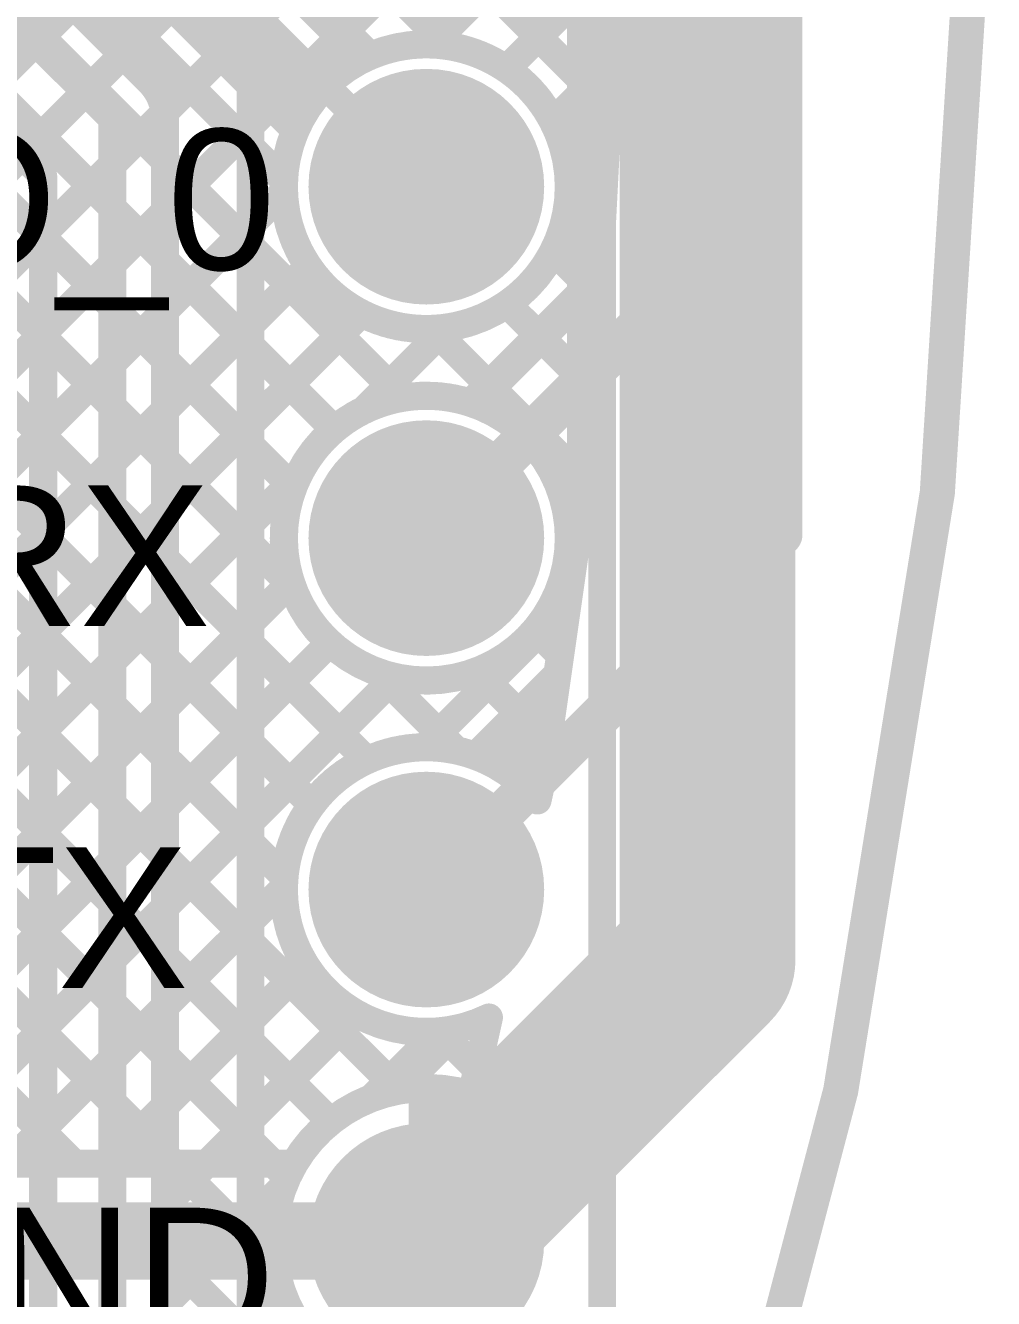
# Model space of a CAD drawing. Header units: millimetres. Extents: x -0.57 to 2.98, y -0.65 to 2.86.
# Drawn here: x 2.703 to 2.9783, y 0.7006 to 1.0629 of the extents above; entities that cross this region are included whole.
import ezdxf

# ---------------------------------------------------------------- set-up
doc = ezdxf.new("R2010")
doc.units = ezdxf.units.MM
doc.header["$MEASUREMENT"] = 0
for name, color, linetype in [('BottomLayer', 5, 'Continuous'), ('BottomSolder', 6, 'Continuous'), ('Mechanical2', 216, 'Continuous'), ('MultiLayer', 9, 'Continuous'), ('PadHoleLayer', 156, 'Continuous'), ('TopLayer', 1, 'Continuous'), ('TopOverlay', 2, 'Continuous'), ('TopSolder', 216, 'Continuous')]:
    doc.layers.add(name, color=color, linetype=linetype)
doc.styles.add('Arial', font='', dxfattribs={"height": 0.2})
doc.styles.get('Arial').set_extended_font_data('Arial')

# ---------------------------------------------------------------- blocks, each defined once
blk = doc.blocks.new('HDR1X6_266')
at = {"layer": 'BottomLayer'}
h = blk.add_hatch(color=5, dxfattribs=at)
edge = h.paths.add_edge_path()
edge.add_arc((0.1, 0), 0.02953, 0, 360)
h = blk.add_hatch(color=5, dxfattribs=at)
edge = h.paths.add_edge_path()
edge.add_arc((0.2, 0), 0.02953, 0, 360)
h = blk.add_hatch(color=5, dxfattribs=at)
edge = h.paths.add_edge_path()
edge.add_arc((0.3, 0), 0.02953, 0, 360)
h = blk.add_hatch(color=5, dxfattribs=at)
edge = h.paths.add_edge_path()
edge.add_arc((0.4, 0), 0.02953, 0, 360)
at = {"layer": 'BottomSolder'}
h = blk.add_hatch(color=6, dxfattribs=at)
edge = h.paths.add_edge_path()
edge.add_arc((0.1, 0), 0.03353, 0, 360)
h = blk.add_hatch(color=6, dxfattribs=at)
edge = h.paths.add_edge_path()
edge.add_arc((0.2, 0), 0.03353, 0, 360)
h = blk.add_hatch(color=6, dxfattribs=at)
edge = h.paths.add_edge_path()
edge.add_arc((0.3, 0), 0.03353, 0, 360)
h = blk.add_hatch(color=6, dxfattribs=at)
edge = h.paths.add_edge_path()
edge.add_arc((0.4, 0), 0.03353, 0, 360)
at = {"layer": 'MultiLayer'}
h = blk.add_hatch(color=9, dxfattribs=at)
edge = h.paths.add_edge_path()
edge.add_arc((0.1, 0), 0.02953, 0, 360)
h = blk.add_hatch(color=9, dxfattribs=at)
edge = h.paths.add_edge_path()
edge.add_arc((0.2, 0), 0.02953, 0, 360)
h = blk.add_hatch(color=9, dxfattribs=at)
edge = h.paths.add_edge_path()
edge.add_arc((0.3, 0), 0.02953, 0, 360)
h = blk.add_hatch(color=9, dxfattribs=at)
edge = h.paths.add_edge_path()
edge.add_arc((0.4, 0), 0.02953, 0, 360)
at = {"layer": 'PadHoleLayer'}
h = blk.add_hatch(color=156, dxfattribs=at)
edge = h.paths.add_edge_path()
edge.add_arc((0.1, 0), 0.01772, 0, 360)
h = blk.add_hatch(color=156, dxfattribs=at)
edge = h.paths.add_edge_path()
edge.add_arc((0.2, 0), 0.01772, 0, 360)
h = blk.add_hatch(color=156, dxfattribs=at)
edge = h.paths.add_edge_path()
edge.add_arc((0.3, 0), 0.01772, 0, 360)
h = blk.add_hatch(color=156, dxfattribs=at)
edge = h.paths.add_edge_path()
edge.add_arc((0.4, 0), 0.01772, 0, 360)
at = {"layer": 'TopLayer'}
h = blk.add_hatch(color=1, dxfattribs=at)
edge = h.paths.add_edge_path()
edge.add_arc((0.1, 0), 0.02953, 0, 360)
h = blk.add_hatch(color=1, dxfattribs=at)
edge = h.paths.add_edge_path()
edge.add_arc((0.2, 0), 0.02953, 0, 360)
h = blk.add_hatch(color=1, dxfattribs=at)
edge = h.paths.add_edge_path()
edge.add_arc((0.3, 0), 0.02953, 0, 360)
h = blk.add_hatch(color=1, dxfattribs=at)
edge = h.paths.add_edge_path()
edge.add_arc((0.4, 0), 0.02953, 0, 360)
at = {"layer": 'TopSolder'}
h = blk.add_hatch(color=216, dxfattribs=at)
edge = h.paths.add_edge_path()
edge.add_arc((0.1, 0), 0.03353, 0, 360)
h = blk.add_hatch(color=216, dxfattribs=at)
edge = h.paths.add_edge_path()
edge.add_arc((0.2, 0), 0.03353, 0, 360)
h = blk.add_hatch(color=216, dxfattribs=at)
edge = h.paths.add_edge_path()
edge.add_arc((0.3, 0), 0.03353, 0, 360)
h = blk.add_hatch(color=216, dxfattribs=at)
edge = h.paths.add_edge_path()
edge.add_arc((0.4, 0), 0.03353, 0, 360)
at = {"layer": 'TopOverlay', "const_width": 0.00787}
for points in [[(0.55, 0.05), (-0.05, 0.05)], [(0.55, -0.05), (-0.05, -0.05)]]:
    blk.add_lwpolyline(points, dxfattribs=at)

msp = doc.modelspace()

# ---------------------------------------------------------------- linework, layer by layer
at = {"layer": 'BottomLayer'}
for points, const_width in [([(2.37586, 1.22146), (2.77664, 0.82068)], 0.008), ([(2.64118, 1.2107), (2.79871, 1.05317)], 0.008), ([(2.37586, 1.19318), (2.80906, 0.75997)], 0.008), ([(2.62862, 1.19498), (2.78362, 1.03998)], 0.008), ([(2.62073, 1.17458), (2.77651, 1.0188)], 0.008), ([(2.45561, 1.17), (2.78445, 0.84115)], 0.008), ([(2.48389, 1.17), (2.80007, 0.85382)], 0.008), ([(2.51217, 1.17), (2.77885, 0.90332)], 0.008), ([(2.54046, 1.17), (2.7791, 0.93136)], 0.008), ([(2.56874, 1.17), (2.79081, 0.94793)], 0.008), ([(2.59703, 1.17), (2.81009, 0.95693)], 0.008), ([(2.897, 0.797), (2.897, 1.15)], 0.05), ([(2.37586, 1.16489), (2.78978, 0.75097)], 0.008), ([(2.37586, 1.13661), (2.77347, 0.739)], 0.008), ([(2.861, 0.92535), (2.861, 1.13509)], 0.008), ([(2.42731, 0.7795), (2.77647, 1.12866)], 0.008), ([(2.37586, 1.10833), (2.74518, 0.739)], 0.008), ([(2.4556, 0.7795), (2.77647, 1.10037)], 0.008), ([(2.37586, 1.08004), (2.7169, 0.739)], 0.008), ([(2.48388, 0.7795), (2.78086, 1.07647)], 0.008), ([(2.51217, 0.7795), (2.80914, 1.07647)], 0.008), ([(2.80369, 1.07647), (2.8231, 1.05707)], 0.008), ([(2.81845, 1.0575), (2.83742, 1.07647)], 0.008), ([(2.83198, 1.07647), (2.861, 1.04745)], 0.008), ([(2.83977, 1.05053), (2.861, 1.07176)], 0.008), ([(2.85305, 1.03553), (2.861, 1.04348)], 0.008), ([(2.85707, 1.0231), (2.861, 1.01916)], 0.008), ([(2.53388, 0.77293), (2.7765, 1.01555)], 0.008), ([(2.85713, 1.01132), (2.861, 1.0152)], 0.008), ([(2.85317, 0.99871), (2.861, 0.99088)], 0.008), ([(2.54063, 0.75139), (2.78347, 0.99423)], 0.008), ([(2.82961, 0.95552), (2.861, 0.98691)], 0.008), ([(2.83998, 0.98362), (2.861, 0.9626)], 0.008), ([(2.55652, 0.739), (2.79847, 0.98095)], 0.008), ([(2.79923, 0.95342), (2.82268, 0.97687)], 0.008), ([(2.8188, 0.97651), (2.861, 0.93431)], 0.008), ([(2.84682, 0.94445), (2.861, 0.95863)], 0.008), ([(2.5848, 0.739), (2.78058, 0.93477)], 0.008), ([(2.85654, 0.92588), (2.861, 0.93034)], 0.008), ([(2.85015, 0.84924), (2.861, 0.92535)], 0.008), ([(2.61309, 0.739), (2.77848, 0.90439)], 0.008), ([(2.81647, 0.85752), (2.85713, 0.89818)], 0.008), ([(2.84793, 0.89081), (2.85506, 0.88368)], 0.008), ([(2.64137, 0.739), (2.78955, 0.88718)], 0.008), ([(2.66966, 0.739), (2.80812, 0.87746)], 0.008), ([(2.80332, 0.87885), (2.82556, 0.85661)], 0.008), ([(2.83136, 0.8791), (2.85153, 0.85893)], 0.008), ([(2.83855, 0.85132), (2.85242, 0.8652)], 0.008), ([(2.84861, 0.84236), (2.85015, 0.84924)], 0.008), ([(2.69794, 0.739), (2.77648, 0.81753)], 0.008), ([(2.817, 0.717), (2.897, 0.797)], 0.05), ([(2.72623, 0.739), (2.78268, 0.79545)], 0.008), ([(2.75451, 0.739), (2.79717, 0.78166)], 0.008), ([(2.80145, 0.75766), (2.82041, 0.77662)], 0.008), ([(2.80885, 0.75976), (2.82675, 0.77766)], 0.008), ([(2.817, 0.717), (2.817, 0.75653)], 0.01), ([(2.53381, 0.739), (2.77944, 0.739)], 0.008), ([(2.506, 0.717), (2.817, 0.717)], 0.022), ([(2.817, 0.67747), (2.817, 0.717)], 0.01)]:
    msp.add_lwpolyline(points, dxfattribs=dict(at, const_width=const_width))
for points, const_width in [([(2.85753, 1.017, 1), (2.77647, 1.017, 1)], 0.008), ([(2.81645, 1.0575, 1), (2.82045, 1.0575, 1)], 0.004), ([(2.8211, 1.05707, 1), (2.8251, 1.05707, 1)], 0.004), ([(2.79671, 1.05317, 1), (2.80071, 1.05317, 1)], 0.004), ([(2.83777, 1.05053, 1), (2.84177, 1.05053, 1)], 0.004), ([(2.859, 1.04745, 1), (2.863, 1.04745, 1)], 0.004), ([(2.859, 1.04348, 1), (2.863, 1.04348, 1)], 0.004), ([(2.78162, 1.03998, 1), (2.78562, 1.03998, 1)], 0.004), ([(2.85105, 1.03553, 1), (2.85505, 1.03553, 1)], 0.004), ([(2.85507, 1.0231, 1), (2.85907, 1.0231, 1)], 0.004), ([(2.77451, 1.0188, 1), (2.77851, 1.0188, 1)], 0.004), ([(2.859, 1.01916, 1), (2.863, 1.01916, 1)], 0.004), ([(2.77447, 1.017, 1), (2.77847, 1.017, 1)], 0.004), ([(2.7745, 1.01555, 1), (2.7785, 1.01555, 1)], 0.004), ([(2.85553, 1.017, 1), (2.85953, 1.017, 1)], 0.004), ([(2.859, 1.0152, 1), (2.863, 1.0152, 1)], 0.004), ([(2.85513, 1.01132, 1), (2.85913, 1.01132, 1)], 0.004), ([(2.85117, 0.99871, 1), (2.85517, 0.99871, 1)], 0.004), ([(2.78147, 0.99423, 1), (2.78547, 0.99423, 1)], 0.004), ([(2.859, 0.99088, 1), (2.863, 0.99088, 1)], 0.004), ([(2.859, 0.98691, 1), (2.863, 0.98691, 1)], 0.004), ([(2.83798, 0.98362, 1), (2.84198, 0.98362, 1)], 0.004), ([(2.79647, 0.98095, 1), (2.80047, 0.98095, 1)], 0.004), ([(2.8168, 0.97651, 1), (2.8208, 0.97651, 1)], 0.004), ([(2.82068, 0.97687, 1), (2.82468, 0.97687, 1)], 0.004), ([(2.859, 0.9626, 1), (2.863, 0.9626, 1)], 0.004), ([(2.85753, 0.917, 1), (2.77647, 0.917, 1)], 0.008), ([(2.80809, 0.95693, 1), (2.81209, 0.95693, 1)], 0.004), ([(2.859, 0.95863, 1), (2.863, 0.95863, 1)], 0.004), ([(2.79723, 0.95342, 1), (2.80123, 0.95342, 1)], 0.004), ([(2.82761, 0.95552, 1), (2.83161, 0.95552, 1)], 0.004), ([(2.78881, 0.94793, 1), (2.79281, 0.94793, 1)], 0.004), ([(2.84482, 0.94445, 1), (2.84882, 0.94445, 1)], 0.004), ([(2.77858, 0.93477, 1), (2.78258, 0.93477, 1)], 0.004), ([(2.859, 0.93431, 1), (2.863, 0.93431, 1)], 0.004), ([(2.7771, 0.93136, 1), (2.7811, 0.93136, 1)], 0.004), ([(2.859, 0.93034, 1), (2.863, 0.93034, 1)], 0.004), ([(2.85454, 0.92588, 1), (2.85854, 0.92588, 1)], 0.004), ([(2.859, 0.92535, 1), (2.863, 0.92535, 1)], 0.004), ([(2.859, 0.92535, 1), (2.863, 0.92535, 1)], 0.004), ([(2.77447, 0.917, 1), (2.77847, 0.917, 1)], 0.004), ([(2.85553, 0.917, 1), (2.85953, 0.917, 1)], 0.004), ([(2.77648, 0.90439, 1), (2.78048, 0.90439, 1)], 0.004), ([(2.77685, 0.90332, 1), (2.78085, 0.90332, 1)], 0.004), ([(2.85513, 0.89818, 1), (2.85913, 0.89818, 1)], 0.004), ([(2.84593, 0.89081, 1), (2.84993, 0.89081, 1)], 0.004), ([(2.78755, 0.88718, 1), (2.79155, 0.88718, 1)], 0.004), ([(2.85306, 0.88368, 1), (2.85706, 0.88368, 1)], 0.004), ([(2.80132, 0.87885, 1), (2.80532, 0.87885, 1)], 0.004), ([(2.80612, 0.87746, 1), (2.81012, 0.87746, 1)], 0.004), ([(2.82936, 0.8791, 1), (2.83336, 0.8791, 1)], 0.004), ([(2.85042, 0.8652, 1), (2.85442, 0.8652, 1)], 0.004), ([(2.84953, 0.85893, 1), (2.85353, 0.85893, 1)], 0.004), ([(2.81447, 0.85752, 1), (2.81847, 0.85752, 1)], 0.004), ([(2.82356, 0.85661, 1), (2.82756, 0.85661, 1)], 0.004), ([(2.79807, 0.85382, 1), (2.80207, 0.85382, 1)], 0.004), ([(2.83655, 0.85132, 1), (2.84055, 0.85132, 1)], 0.004), ([(2.84815, 0.84924, 1), (2.85215, 0.84924, 1)], 0.004), ([(2.84815, 0.84924, 1), (2.85215, 0.84924, 1)], 0.004), ([(2.78245, 0.84115, 1), (2.78645, 0.84115, 1)], 0.004), ([(2.84661, 0.84236, 1), (2.85061, 0.84236, 1)], 0.004), ([(2.84661, 0.84236, 1), (2.85061, 0.84236, 1)], 0.004), ([(2.77464, 0.82068, 1), (2.77864, 0.82068, 1)], 0.004), ([(2.77448, 0.81753, 1), (2.77848, 0.81753, 1)], 0.004), ([(2.8845, 0.797, 1), (2.9095, 0.797, 1)], 0.025), ([(2.8845, 0.797, 1), (2.9095, 0.797, 1)], 0.025), ([(2.78068, 0.79545, 1), (2.78468, 0.79545, 1)], 0.004), ([(2.79517, 0.78166, 1), (2.79917, 0.78166, 1)], 0.004), ([(2.81841, 0.77662, 1), (2.82241, 0.77662, 1)], 0.004), ([(2.82475, 0.77766, 1), (2.82875, 0.77766, 1)], 0.004), ([(2.82475, 0.77766, 1), (2.82875, 0.77766, 1)], 0.004), ([(2.79945, 0.75766, 1), (2.80345, 0.75766, 1)], 0.004), ([(2.80685, 0.75976, 1), (2.81085, 0.75976, 1)], 0.004), ([(2.80685, 0.75976, 1), (2.81085, 0.75976, 1)], 0.004), ([(2.80706, 0.75997, 1), (2.81106, 0.75997, 1)], 0.004), ([(2.8145, 0.75653, 1), (2.8195, 0.75653, 1)], 0.005), ([(2.78778, 0.75097, 1), (2.79178, 0.75097, 1)], 0.004), ([(2.7149, 0.739, 1), (2.7189, 0.739, 1)], 0.004), ([(2.72423, 0.739, 1), (2.72823, 0.739, 1)], 0.004), ([(2.74318, 0.739, 1), (2.74718, 0.739, 1)], 0.004), ([(2.75251, 0.739, 1), (2.75651, 0.739, 1)], 0.004), ([(2.77147, 0.739, 1), (2.77547, 0.739, 1)], 0.004), ([(2.77744, 0.739, 1), (2.78144, 0.739, 1)], 0.004), ([(2.77744, 0.739, 1), (2.78144, 0.739, 1)], 0.004), ([(2.8045, 0.717, 1), (2.8295, 0.717, 1)], 0.025), ([(2.8115, 0.717, 1), (2.8225, 0.717, 1)], 0.011), ([(2.8145, 0.717, 1), (2.8195, 0.717, 1)], 0.005), ([(2.8145, 0.717, 1), (2.8195, 0.717, 1)], 0.005)]:
    msp.add_lwpolyline(points, format="xyb", close=True, dxfattribs=dict(at, const_width=const_width))
at = {"layer": 'BottomLayer', "const_width": 0.008}
for points in [[(2.82675, 0.77766, -1.826134), (2.84861, 0.84236)], [(2.77944, 0.739, -0.216401), (2.80885, 0.75976)]]:
    msp.add_lwpolyline(points, format="xyb", dxfattribs=at)
at = {"layer": 'Mechanical2', "const_width": 0.01}
msp.add_lwpolyline([(1.75783, 2.80917, -6.230382), (0.64896, 2.81029)], format="xyb", dxfattribs=at)
at = {"layer": 'TopLayer'}
for points, const_width in [([(2.918, 0.918), (2.918, 1.429)], 0.012), ([(2.886, 0.986), (2.886, 1.408)], 0.012), ([(2.869, 1.0467), (2.869, 1.24822)], 0.008), ([(2.648, 1.14731), (2.77651, 1.0188)], 0.008), ([(2.648, 1.13721), (2.73829, 1.04693)], 0.008), ([(2.633, 1.131), (2.72769, 1.03632)], 0.008), ([(2.606, 1.122), (2.708, 1.02)], 0.008), ([(2.72174, 1.11226), (2.817, 1.017)], 0.008), ([(2.71114, 1.10165), (2.77977, 1.03302)], 0.008), ([(2.83977, 1.05053), (2.869, 1.07976)], 0.008), ([(2.77874, 1.07647), (2.80098, 1.05423)], 0.008), ([(2.79394, 1.06127), (2.80914, 1.07647)], 0.008), ([(2.80369, 1.07647), (2.8231, 1.05707)], 0.008), ([(2.81845, 1.0575), (2.83742, 1.07647)], 0.008), ([(2.83198, 1.07647), (2.86865, 1.0398)], 0.008), ([(2.73066, 1.05456), (2.74444, 1.06834)], 0.008), ([(2.74257, 1.03818), (2.75859, 1.0542)], 0.008), ([(2.85305, 1.03553), (2.869, 1.05148)], 0.008), ([(2.86611, 0.99015), (2.869, 1.0467)], 0.008), ([(2.74268, 1.01002), (2.77273, 1.04006)], 0.008), ([(2.72769, 0.37368), (2.72769, 1.03632)], 0.008), ([(2.74268, 0.47985), (2.74268, 1.03632)], 0.008), ([(2.74268, 1.02434), (2.81009, 0.95693)], 0.008), ([(2.85707, 1.0231), (2.86727, 1.01289)], 0.008), ([(2.85713, 1.01132), (2.86773, 1.02193)], 0.008), ([(2.708, 0.398), (2.708, 1.02)], 0.008), ([(2.74268, 0.98173), (2.7765, 1.01555)], 0.008), ([(2.74268, 0.99606), (2.79081, 0.94793)], 0.008), ([(2.85317, 0.99871), (2.86392, 0.98796)], 0.008), ([(2.74268, 0.95345), (2.78347, 0.99423)], 0.008), ([(2.82961, 0.95552), (2.86621, 0.99212)], 0.008), ([(2.83099, 0.95504), (2.86611, 0.99015)], 0.008), ([(2.817, 0.917), (2.886, 0.986)], 0.012), ([(2.83998, 0.98362), (2.84978, 0.97382)], 0.008), ([(2.74268, 0.92516), (2.79847, 0.98095)], 0.008), ([(2.79923, 0.95342), (2.82268, 0.97687)], 0.008), ([(2.8188, 0.97651), (2.83563, 0.95968)], 0.008), ([(2.74268, 0.96777), (2.7791, 0.93136)], 0.008), ([(2.74268, 0.93949), (2.77885, 0.90332)], 0.008), ([(2.8543, 0.87834), (2.86293, 0.93889)], 0.008), ([(2.85504, 0.93099), (2.86293, 0.93889)], 0.008), ([(2.74268, 0.89688), (2.78058, 0.93477)], 0.008), ([(2.85654, 0.92588), (2.86183, 0.93117)], 0.008), ([(2.817, 0.817), (2.918, 0.918)], 0.012), ([(2.74268, 0.9112), (2.80007, 0.85382)], 0.008), ([(2.74268, 0.8686), (2.77848, 0.90439)], 0.008), ([(2.81647, 0.85752), (2.85713, 0.89818)], 0.008), ([(2.84793, 0.89081), (2.85506, 0.88368)], 0.008), ([(2.74268, 0.84031), (2.78955, 0.88718)], 0.008), ([(2.74268, 0.88292), (2.78445, 0.84115)], 0.008), ([(2.74268, 0.81203), (2.80812, 0.87746)], 0.008), ([(2.80332, 0.87885), (2.82556, 0.85661)], 0.008), ([(2.83099, 0.85504), (2.8543, 0.87834)], 0.008), ([(2.83136, 0.8791), (2.84321, 0.86725)], 0.008), ([(2.74268, 0.85464), (2.77664, 0.82068)], 0.008), ([(2.74268, 0.82635), (2.80921, 0.75983)], 0.008), ([(2.74268, 0.78374), (2.77648, 0.81753)], 0.008), ([(2.74268, 0.79807), (2.78978, 0.75097)], 0.008), ([(2.74268, 0.75546), (2.78268, 0.79545)], 0.008), ([(2.74268, 0.72717), (2.79717, 0.78166)], 0.008), ([(2.82988, 0.75858), (2.8348, 0.78059)], 0.008), ([(2.80145, 0.75766), (2.82041, 0.77662)], 0.008), ([(2.82068, 0.77664), (2.8315, 0.76582)], 0.008), ([(2.74268, 0.76978), (2.7774, 0.73507)], 0.008), ([(2.817, 0.717), (2.817, 0.75653)], 0.01), ([(2.74268, 0.7415), (2.77401, 0.71017)], 0.008), ([(2.74268, 0.69889), (2.77634, 0.73255)], 0.008), ([(2.77747, 0.717), (2.817, 0.717)], 0.01), ([(2.817, 0.67747), (2.817, 0.717)], 0.01), ([(2.74268, 0.71321), (2.80147, 0.65443)], 0.008), ([(2.74268, 0.67061), (2.77561, 0.70353)], 0.008)]:
    msp.add_lwpolyline(points, dxfattribs=dict(at, const_width=const_width))
for points, const_width in [([(2.79194, 1.06127, 1), (2.79594, 1.06127, 1)], 0.004), ([(2.81645, 1.0575, 1), (2.82045, 1.0575, 1)], 0.004), ([(2.72866, 1.05456, 1), (2.73266, 1.05456, 1)], 0.004), ([(2.75658, 1.0542, 1), (2.76058, 1.0542, 1)], 0.004), ([(2.79898, 1.05423, 1), (2.80298, 1.05423, 1)], 0.004), ([(2.79898, 1.05423, 1), (2.80298, 1.05423, 1)], 0.004), ([(2.8211, 1.05707, 1), (2.8251, 1.05707, 1)], 0.004), ([(2.83777, 1.05053, 1), (2.84177, 1.05053, 1)], 0.004), ([(2.867, 1.05148, 1), (2.871, 1.05148, 1)], 0.004), ([(2.73629, 1.04693, 1), (2.74029, 1.04693, 1)], 0.004), ([(2.73629, 1.04692, 1), (2.74029, 1.04692, 1)], 0.004), ([(2.7363, 1.04692, 1), (2.7403, 1.04692, 1)], 0.004), ([(2.867, 1.0467, 1), (2.871, 1.0467, 1)], 0.004), ([(2.867, 1.0467, 1), (2.871, 1.0467, 1)], 0.004), ([(2.77073, 1.04006, 1), (2.77473, 1.04006, 1)], 0.004), ([(2.86665, 1.0398, 1), (2.87065, 1.0398, 1)], 0.004), ([(2.72568, 1.03632, 1), (2.72968, 1.03632, 1)], 0.004), ([(2.72568, 1.03632, 1), (2.72968, 1.03632, 1)], 0.004), ([(2.74057, 1.03818, 1), (2.74457, 1.03818, 1)], 0.004), ([(2.74069, 1.03632, 1), (2.74469, 1.03632, 1)], 0.004), ([(2.74069, 1.03632, 1), (2.74469, 1.03632, 1)], 0.004), ([(2.74069, 1.03632, 1), (2.74469, 1.03632, 1)], 0.004), ([(2.77777, 1.03302, 1), (2.78177, 1.03302, 1)], 0.004), ([(2.77777, 1.03302, 1), (2.78177, 1.03302, 1)], 0.004), ([(2.85105, 1.03553, 1), (2.85505, 1.03553, 1)], 0.004), ([(2.74069, 1.02434, 1), (2.74469, 1.02434, 1)], 0.004), ([(2.85507, 1.0231, 1), (2.85907, 1.0231, 1)], 0.004), ([(2.86573, 1.02193, 1), (2.86973, 1.02193, 1)], 0.004), ([(2.706, 1.02, 1), (2.71, 1.02, 1)], 0.004), ([(2.706, 1.02, 1), (2.71, 1.02, 1)], 0.004), ([(2.77451, 1.0188, 1), (2.77851, 1.0188, 1)], 0.004), ([(2.7745, 1.01555, 1), (2.7785, 1.01555, 1)], 0.004), ([(2.815, 1.017, 1), (2.819, 1.017, 1)], 0.004), ([(2.85553, 1.017, 1), (2.85953, 1.017, 1)], 0.004), ([(2.85553, 1.017, 1), (2.85953, 1.017, 1)], 0.004), ([(2.85513, 1.01132, 1), (2.85913, 1.01132, 1)], 0.004), ([(2.86527, 1.01289, 1), (2.86927, 1.01289, 1)], 0.004), ([(2.74069, 1.01002, 1), (2.74469, 1.01002, 1)], 0.004), ([(2.74069, 0.99606, 1), (2.74469, 0.99606, 1)], 0.004), ([(2.85117, 0.99871, 1), (2.85517, 0.99871, 1)], 0.004), ([(2.78147, 0.99423, 1), (2.78547, 0.99423, 1)], 0.004), ([(2.86411, 0.99015, 1), (2.86811, 0.99015, 1)], 0.004), ([(2.86411, 0.99015, 1), (2.86811, 0.99015, 1)], 0.004), ([(2.86421, 0.99212, 1), (2.86821, 0.99212, 1)], 0.004), ([(2.86192, 0.98796, 1), (2.86592, 0.98796, 1)], 0.004), ([(2.883, 0.986, 1), (2.889, 0.986, 1)], 0.006), ([(2.883, 0.986, 1), (2.889, 0.986, 1)], 0.006), ([(2.74069, 0.98173, 1), (2.74469, 0.98173, 1)], 0.004), ([(2.83798, 0.98362, 1), (2.84198, 0.98362, 1)], 0.004), ([(2.79647, 0.98095, 1), (2.80047, 0.98095, 1)], 0.004), ([(2.8168, 0.97651, 1), (2.8208, 0.97651, 1)], 0.004), ([(2.82068, 0.97687, 1), (2.82468, 0.97687, 1)], 0.004), ([(2.84778, 0.97382, 1), (2.85178, 0.97382, 1)], 0.004), ([(2.74069, 0.96777, 1), (2.74469, 0.96777, 1)], 0.004), ([(2.83363, 0.95968, 1), (2.83763, 0.95968, 1)], 0.004), ([(2.80809, 0.95693, 1), (2.81209, 0.95693, 1)], 0.004), ([(2.74069, 0.95345, 1), (2.74469, 0.95345, 1)], 0.004), ([(2.79723, 0.95342, 1), (2.80123, 0.95342, 1)], 0.004), ([(2.82761, 0.95552, 1), (2.83161, 0.95552, 1)], 0.004), ([(2.82899, 0.95504, 1), (2.83299, 0.95504, 1)], 0.004), ([(2.82899, 0.95504, 1), (2.83299, 0.95504, 1)], 0.004), ([(2.78881, 0.94793, 1), (2.79281, 0.94793, 1)], 0.004), ([(2.74069, 0.93949, 1), (2.74469, 0.93949, 1)], 0.004), ([(2.86093, 0.93889, 1), (2.86493, 0.93889, 1)], 0.004), ([(2.86093, 0.93889, 1), (2.86493, 0.93889, 1)], 0.004), ([(2.77858, 0.93477, 1), (2.78258, 0.93477, 1)], 0.004), ([(2.7771, 0.93136, 1), (2.7811, 0.93136, 1)], 0.004), ([(2.85304, 0.93099, 1), (2.85704, 0.93099, 1)], 0.004), ([(2.85304, 0.93099, 1), (2.85704, 0.93099, 1)], 0.004), ([(2.85983, 0.93117, 1), (2.86383, 0.93117, 1)], 0.004), ([(2.74069, 0.92516, 1), (2.74469, 0.92516, 1)], 0.004), ([(2.85454, 0.92588, 1), (2.85854, 0.92588, 1)], 0.004), ([(2.915, 0.918, 1), (2.921, 0.918, 1)], 0.006), ([(2.915, 0.918, 1), (2.921, 0.918, 1)], 0.006), ([(2.814, 0.917, 1), (2.82, 0.917, 1)], 0.006), ([(2.85553, 0.917, 1), (2.85953, 0.917, 1)], 0.004), ([(2.85553, 0.917, 1), (2.85953, 0.917, 1)], 0.004), ([(2.74069, 0.9112, 1), (2.74469, 0.9112, 1)], 0.004), ([(2.77648, 0.90439, 1), (2.78048, 0.90439, 1)], 0.004), ([(2.77685, 0.90332, 1), (2.78085, 0.90332, 1)], 0.004), ([(2.85513, 0.89818, 1), (2.85913, 0.89818, 1)], 0.004), ([(2.74069, 0.89688, 1), (2.74469, 0.89688, 1)], 0.004), ([(2.84593, 0.89081, 1), (2.84993, 0.89081, 1)], 0.004), ([(2.78755, 0.88718, 1), (2.79155, 0.88718, 1)], 0.004), ([(2.85306, 0.88368, 1), (2.85706, 0.88368, 1)], 0.004), ([(2.74069, 0.88292, 1), (2.74469, 0.88292, 1)], 0.004), ([(2.80132, 0.87885, 1), (2.80532, 0.87885, 1)], 0.004), ([(2.80612, 0.87746, 1), (2.81012, 0.87746, 1)], 0.004), ([(2.82936, 0.8791, 1), (2.83336, 0.8791, 1)], 0.004), ([(2.8523, 0.87834, 1), (2.8563, 0.87834, 1)], 0.004), ([(2.8523, 0.87834, 1), (2.8563, 0.87834, 1)], 0.004), ([(2.74069, 0.8686, 1), (2.74469, 0.8686, 1)], 0.004), ([(2.84121, 0.86725, 1), (2.84521, 0.86725, 1)], 0.004), ([(2.74069, 0.85464, 1), (2.74469, 0.85464, 1)], 0.004), ([(2.81447, 0.85752, 1), (2.81847, 0.85752, 1)], 0.004), ([(2.82356, 0.85661, 1), (2.82756, 0.85661, 1)], 0.004), ([(2.82899, 0.85504, 1), (2.83299, 0.85504, 1)], 0.004), ([(2.82899, 0.85504, 1), (2.83299, 0.85504, 1)], 0.004), ([(2.79807, 0.85382, 1), (2.80207, 0.85382, 1)], 0.004), ([(2.74069, 0.84031, 1), (2.74469, 0.84031, 1)], 0.004), ([(2.78245, 0.84115, 1), (2.78645, 0.84115, 1)], 0.004), ([(2.74069, 0.82635, 1), (2.74469, 0.82635, 1)], 0.004), ([(2.77464, 0.82068, 1), (2.77864, 0.82068, 1)], 0.004), ([(2.814, 0.817, 1), (2.82, 0.817, 1)], 0.006), ([(2.77448, 0.81753, 1), (2.77848, 0.81753, 1)], 0.004), ([(2.74069, 0.81203, 1), (2.74469, 0.81203, 1)], 0.004), ([(2.74069, 0.79807, 1), (2.74469, 0.79807, 1)], 0.004), ([(2.78068, 0.79545, 1), (2.78468, 0.79545, 1)], 0.004), ([(2.74069, 0.78374, 1), (2.74469, 0.78374, 1)], 0.004), ([(2.79517, 0.78166, 1), (2.79917, 0.78166, 1)], 0.004), ([(2.8328, 0.78059, 1), (2.8368, 0.78059, 1)], 0.004), ([(2.8328, 0.78059, 1), (2.8368, 0.78059, 1)], 0.004), ([(2.81841, 0.77662, 1), (2.82241, 0.77662, 1)], 0.004), ([(2.81868, 0.77664, 1), (2.82268, 0.77664, 1)], 0.004), ([(2.74069, 0.76978, 1), (2.74469, 0.76978, 1)], 0.004), ([(2.8295, 0.76582, 1), (2.8335, 0.76582, 1)], 0.004), ([(2.79945, 0.75766, 1), (2.80345, 0.75766, 1)], 0.004), ([(2.80721, 0.75983, 1), (2.81121, 0.75983, 1)], 0.004), ([(2.8145, 0.75653, 1), (2.8195, 0.75653, 1)], 0.005), ([(2.82788, 0.75858, 1), (2.83188, 0.75858, 1)], 0.004), ([(2.82788, 0.75858, 1), (2.83188, 0.75858, 1)], 0.004), ([(2.74069, 0.75546, 1), (2.74469, 0.75546, 1)], 0.004), ([(2.78778, 0.75097, 1), (2.79178, 0.75097, 1)], 0.004), ([(2.74069, 0.7415, 1), (2.74469, 0.7415, 1)], 0.004), ([(2.7754, 0.73507, 1), (2.7794, 0.73507, 1)], 0.004), ([(2.77434, 0.73255, 1), (2.77834, 0.73255, 1)], 0.004), ([(2.74069, 0.72717, 1), (2.74469, 0.72717, 1)], 0.004), ([(2.77497, 0.717, 1), (2.77997, 0.717, 1)], 0.005), ([(2.8145, 0.717, 1), (2.8195, 0.717, 1)], 0.005), ([(2.8145, 0.717, 1), (2.8195, 0.717, 1)], 0.005), ([(2.8145, 0.717, 1), (2.8195, 0.717, 1)], 0.005), ([(2.74069, 0.71321, 1), (2.74469, 0.71321, 1)], 0.004), ([(2.77201, 0.71017, 1), (2.77601, 0.71017, 1)], 0.004), ([(2.77361, 0.70353, 1), (2.77761, 0.70353, 1)], 0.004), ([(2.74069, 0.69889, 1), (2.74469, 0.69889, 1)], 0.004)]:
    msp.add_lwpolyline(points, format="xyb", close=True, dxfattribs=dict(at, const_width=const_width))
at = {"layer": 'TopLayer', "const_width": 0.008}
for points in [[(2.80098, 1.05423, -0.538879), (2.85753, 1.017)], [(2.73829, 1.04692, -0.198912), (2.74268, 1.03632)], [(2.7383, 1.04692, -0.198764), (2.74268, 1.03632)], [(2.85753, 1.017, -1.226964), (2.77977, 1.03302)], [(2.85753, 0.917, -3.181228), (2.83099, 0.95504)], [(2.85504, 0.93099, -0.088364), (2.85753, 0.917)], [(2.8348, 0.78059, -1.514503), (2.83099, 0.85504)], [(2.80907, 0.6742, -1.060368), (2.82988, 0.75858)]]:
    msp.add_lwpolyline(points, format="xyb", dxfattribs=at)

# ---------------------------------------------------------------- block references
at = {"rotation": 270}
msp.add_blockref('HDR1X6_266', (2.817, 1.117), dxfattribs=at)

# ---------------------------------------------------------------- texts
at = {"layer": 'TopOverlay', "style": 'Arial'}
for s, p in [('IO_0', (2.65309, 0.99337)), ('RX', (2.678, 0.892)), ('TX', (2.678, 0.789)), ('GND', (2.65, 0.68647))]:
    msp.add_text(s, height=0.04, rotation=360, dxfattribs=at).set_placement(p)

doc.saveas('drawing.dxf')
